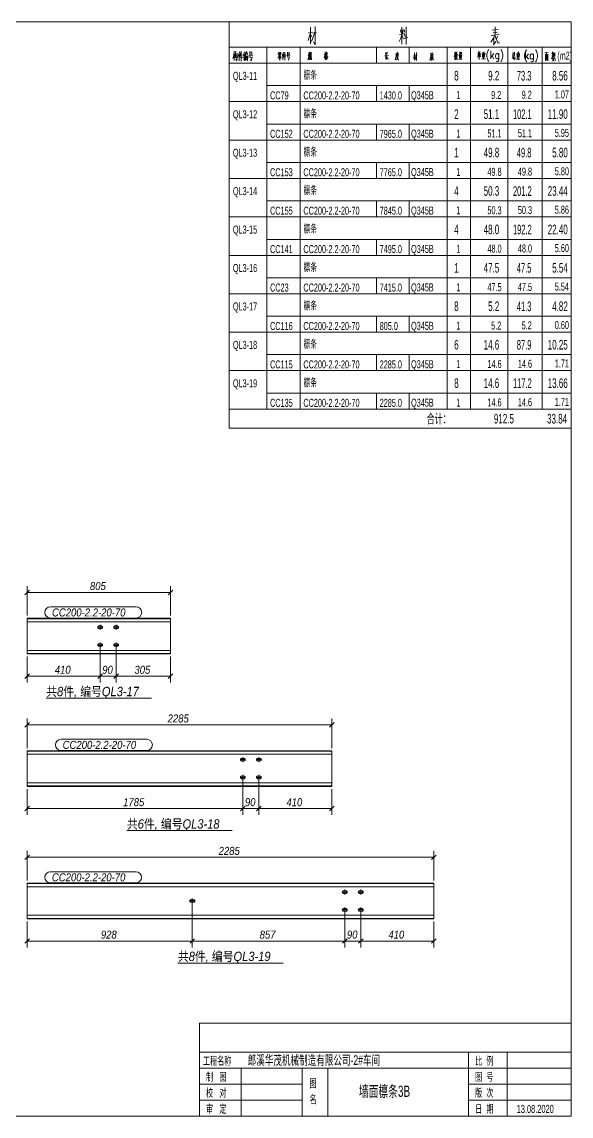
# Model space of a CAD drawing. Extents: x 857 to 4439, y -1249 to 4637.
# Drawn here: x 1837 to 2042.8, y 2701.1 to 3111.1 of the extents above; entities that cross this region are included whole.
import ezdxf

# ---------------------------------------------------------------- set-up
doc = ezdxf.new("R2010")
doc.units = 0
doc.header["$LTSCALE"] = 1000
doc.header["$MEASUREMENT"] = 0
doc.linetypes.add('XKITLINE00', pattern=[0])
doc.linetypes.add('XKITLINE02', pattern=[4, 2, -2])
for name, color, linetype, lineweight in [('Bolt', 7, 'Continuous', 0), ('DrawingSheet', 5, 'Continuous', 0), ('OtherObjectType', 1, 'Continuous', 0), ('Part', 2, 'Continuous', 0), ('PartMark', 3, 'Continuous', 0), ('Z-DIMENSIONS', 1, 'Continuous', 0)]:
    doc.layers.add(name, color=color, linetype=linetype, lineweight=lineweight)
doc.styles.add('Arial Italic', font='ariali.ttf')
doc.styles.add('宋体', font='arial.ttf')

# ---------------------------------------------------------------- blocks, each defined once
blk = doc.blocks.new('墙面檩条3B')
at = {"layer": 'Bolt', "color": 3, "linetype": 'XKITLINE00', "lineweight": 0}
for p, q in [((411.9, 188.61), (411.74, 188.51)), ((412.07, 188.65), (411.9, 188.61)), ((413.01, 188.65), (412.07, 188.65)), ((412.54, 189.12), (412.54, 187.25)), ((413.19, 188.61), (413.01, 188.65)), ((413.34, 188.51), (413.19, 188.61)), ((417.9, 188.61), (417.74, 188.51)), ((418.07, 188.65), (417.9, 188.61)), ((419.01, 188.65), (418.07, 188.65)), ((418.54, 189.12), (418.54, 187.25)), ((419.19, 188.61), (419.01, 188.65)), ((419.34, 188.51), (419.19, 188.61)), ((411.64, 188.36), (411.61, 188.18)), ((411.61, 188.18), (411.61, 188.18)), ((411.61, 188.18), (411.64, 188)), ((413.47, 188.18), (411.61, 188.18)), ((411.74, 188.51), (411.64, 188.36)), ((411.64, 188), (411.74, 187.85)), ((411.74, 187.85), (411.9, 187.75)), ((411.9, 187.75), (412.07, 187.72)), ((412.07, 187.72), (413.01, 187.72)), ((413.01, 187.72), (413.19, 187.75)), ((413.19, 187.75), (413.34, 187.85)), ((413.44, 188.36), (413.34, 188.51)), ((413.34, 187.85), (413.44, 188)), ((413.47, 188.18), (413.44, 188.36)), ((413.44, 188), (413.47, 188.18)), ((413.47, 188.18), (413.47, 188.18)), ((417.64, 188.36), (417.61, 188.18)), ((417.61, 188.18), (417.61, 188.18)), ((417.61, 188.18), (417.64, 188)), ((419.47, 188.18), (417.61, 188.18)), ((417.74, 188.51), (417.64, 188.36)), ((417.64, 188), (417.74, 187.85)), ((417.74, 187.85), (417.9, 187.75)), ((417.9, 187.75), (418.07, 187.72)), ((418.07, 187.72), (419.01, 187.72)), ((419.01, 187.72), (419.19, 187.75)), ((419.19, 187.75), (419.34, 187.85)), ((419.44, 188.36), (419.34, 188.51)), ((419.34, 187.85), (419.44, 188)), ((419.47, 188.18), (419.44, 188.36)), ((419.44, 188), (419.47, 188.18)), ((419.47, 188.18), (419.47, 188.18)), ((411.64, 181.69), (411.61, 181.52)), ((411.61, 181.52), (411.61, 181.52)), ((411.61, 181.52), (411.64, 181.34)), ((413.47, 181.52), (411.61, 181.52)), ((411.74, 181.85), (411.64, 181.69)), ((411.64, 181.34), (411.74, 181.19)), ((411.9, 181.95), (411.74, 181.85)), ((411.74, 181.19), (411.9, 181.08)), ((412.07, 181.98), (411.9, 181.95)), ((411.9, 181.08), (412.07, 181.05)), ((413.01, 181.98), (412.07, 181.98)), ((412.07, 181.05), (413.01, 181.05)), ((412.54, 182.45), (412.54, 180.58)), ((413.19, 181.95), (413.01, 181.98)), ((413.01, 181.05), (413.19, 181.08)), ((413.34, 181.85), (413.19, 181.95)), ((413.19, 181.08), (413.34, 181.19)), ((413.44, 181.69), (413.34, 181.85)), ((413.34, 181.19), (413.44, 181.34)), ((413.47, 181.52), (413.44, 181.69)), ((413.44, 181.34), (413.47, 181.52)), ((413.47, 181.52), (413.47, 181.52)), ((417.64, 181.69), (417.61, 181.52)), ((417.61, 181.52), (417.61, 181.52)), ((417.61, 181.52), (417.64, 181.34)), ((419.47, 181.52), (417.61, 181.52)), ((417.74, 181.85), (417.64, 181.69)), ((417.64, 181.34), (417.74, 181.19)), ((417.9, 181.95), (417.74, 181.85)), ((417.74, 181.19), (417.9, 181.08)), ((418.07, 181.98), (417.9, 181.95)), ((417.9, 181.08), (418.07, 181.05)), ((419.01, 181.98), (418.07, 181.98)), ((418.07, 181.05), (419.01, 181.05)), ((418.54, 182.45), (418.54, 180.58)), ((419.19, 181.95), (419.01, 181.98)), ((419.01, 181.05), (419.19, 181.08)), ((419.34, 181.85), (419.19, 181.95)), ((419.19, 181.08), (419.34, 181.19)), ((419.44, 181.69), (419.34, 181.85)), ((419.34, 181.19), (419.44, 181.34)), ((419.47, 181.52), (419.44, 181.69)), ((419.44, 181.34), (419.47, 181.52)), ((419.47, 181.52), (419.47, 181.52)), ((466, 139.49), (466, 137.63)), ((472, 139.49), (472, 137.63)), ((465.1, 138.74), (465.07, 138.56)), ((465.07, 138.56), (465.07, 138.56)), ((465.07, 138.56), (465.1, 138.38)), ((466.93, 138.56), (465.07, 138.56)), ((465.2, 138.89), (465.1, 138.74)), ((465.1, 138.38), (465.2, 138.23)), ((465.36, 138.99), (465.2, 138.89)), ((465.2, 138.23), (465.36, 138.13)), ((465.53, 139.03), (465.36, 138.99)), ((465.36, 138.13), (465.53, 138.09)), ((466.47, 139.03), (465.53, 139.03)), ((465.53, 138.09), (466.47, 138.09)), ((466.65, 138.99), (466.47, 139.03)), ((466.47, 138.09), (466.65, 138.13)), ((466.8, 138.89), (466.65, 138.99)), ((466.65, 138.13), (466.8, 138.23)), ((466.9, 138.74), (466.8, 138.89)), ((466.8, 138.23), (466.9, 138.38)), ((466.93, 138.56), (466.9, 138.74)), ((466.9, 138.38), (466.93, 138.56)), ((466.93, 138.56), (466.93, 138.56)), ((471.1, 138.74), (471.07, 138.56)), ((471.07, 138.56), (471.07, 138.56)), ((471.07, 138.56), (471.1, 138.38)), ((472.93, 138.56), (471.07, 138.56)), ((471.2, 138.89), (471.1, 138.74)), ((471.1, 138.38), (471.2, 138.23)), ((471.36, 138.99), (471.2, 138.89)), ((471.2, 138.23), (471.36, 138.13)), ((471.53, 139.03), (471.36, 138.99)), ((471.36, 138.13), (471.53, 138.09)), ((472.47, 139.03), (471.53, 139.03)), ((471.53, 138.09), (472.47, 138.09)), ((472.65, 138.99), (472.47, 139.03)), ((472.47, 138.09), (472.65, 138.13)), ((472.8, 138.89), (472.65, 138.99)), ((472.65, 138.13), (472.8, 138.23)), ((472.9, 138.74), (472.8, 138.89)), ((472.8, 138.23), (472.9, 138.38)), ((472.93, 138.56), (472.9, 138.74)), ((472.9, 138.38), (472.93, 138.56)), ((472.93, 138.56), (472.93, 138.56)), ((465.1, 132.07), (465.07, 131.89)), ((465.07, 131.89), (465.07, 131.89)), ((465.07, 131.89), (465.1, 131.72)), ((466.93, 131.89), (465.07, 131.89)), ((465.2, 132.22), (465.1, 132.07)), ((465.1, 131.72), (465.2, 131.56)), ((465.36, 132.33), (465.2, 132.22)), ((465.2, 131.56), (465.36, 131.46)), ((465.53, 132.36), (465.36, 132.33)), ((465.36, 131.46), (465.53, 131.43)), ((466.47, 132.36), (465.53, 132.36)), ((465.53, 131.43), (466.47, 131.43)), ((466, 132.83), (466, 130.96)), ((466.65, 132.33), (466.47, 132.36)), ((466.47, 131.43), (466.65, 131.46)), ((466.8, 132.22), (466.65, 132.33)), ((466.65, 131.46), (466.8, 131.56)), ((466.9, 132.07), (466.8, 132.22)), ((466.8, 131.56), (466.9, 131.72)), ((466.93, 131.89), (466.9, 132.07)), ((466.9, 131.72), (466.93, 131.89)), ((466.93, 131.89), (466.93, 131.89)), ((471.1, 132.07), (471.07, 131.89)), ((471.07, 131.89), (471.07, 131.89)), ((471.07, 131.89), (471.1, 131.72)), ((472.93, 131.89), (471.07, 131.89)), ((471.2, 132.22), (471.1, 132.07)), ((471.1, 131.72), (471.2, 131.56)), ((471.36, 132.33), (471.2, 132.22)), ((471.2, 131.56), (471.36, 131.46)), ((471.53, 132.36), (471.36, 132.33)), ((471.36, 131.46), (471.53, 131.43)), ((472.47, 132.36), (471.53, 132.36)), ((471.53, 131.43), (472.47, 131.43)), ((472, 132.83), (472, 130.96)), ((472.65, 132.33), (472.47, 132.36)), ((472.47, 131.43), (472.65, 131.46)), ((472.8, 132.22), (472.65, 132.33)), ((472.65, 131.46), (472.8, 131.56)), ((472.9, 132.07), (472.8, 132.22)), ((472.8, 131.56), (472.9, 131.72)), ((472.93, 131.89), (472.9, 132.07)), ((472.9, 131.72), (472.93, 131.89)), ((472.93, 131.89), (472.93, 131.89)), ((447.07, 86.54), (447.07, 84.67)), ((503.31, 89.12), (503.27, 88.94)), ((503.27, 88.94), (503.27, 88.94)), ((503.27, 88.94), (503.31, 88.76)), ((505.14, 88.94), (503.27, 88.94)), ((503.41, 89.27), (503.31, 89.12)), ((503.31, 88.76), (503.41, 88.61)), ((503.56, 89.37), (503.41, 89.27)), ((503.41, 88.61), (503.56, 88.51)), ((503.74, 89.41), (503.56, 89.37)), ((503.56, 88.51), (503.74, 88.47)), ((504.67, 89.41), (503.74, 89.41)), ((503.74, 88.47), (504.67, 88.47)), ((504.21, 89.87), (504.21, 88.01)), ((504.85, 89.37), (504.67, 89.41)), ((504.67, 88.47), (504.85, 88.51)), ((505, 89.27), (504.85, 89.37)), ((504.85, 88.51), (505, 88.61)), ((505.11, 89.12), (505, 89.27)), ((505, 88.61), (505.11, 88.76)), ((505.14, 88.94), (505.11, 89.12)), ((505.11, 88.76), (505.14, 88.94)), ((505.14, 88.94), (505.14, 88.94)), ((509.31, 89.12), (509.27, 88.94)), ((509.27, 88.94), (509.27, 88.94)), ((509.27, 88.94), (509.31, 88.76)), ((511.14, 88.94), (509.27, 88.94)), ((509.41, 89.27), (509.31, 89.12)), ((509.31, 88.76), (509.41, 88.61)), ((509.56, 89.37), (509.41, 89.27)), ((509.41, 88.61), (509.56, 88.51)), ((509.74, 89.41), (509.56, 89.37)), ((509.56, 88.51), (509.74, 88.47)), ((510.67, 89.41), (509.74, 89.41)), ((509.74, 88.47), (510.67, 88.47)), ((510.21, 89.87), (510.21, 88.01)), ((510.85, 89.37), (510.67, 89.41)), ((510.67, 88.47), (510.85, 88.51)), ((511, 89.27), (510.85, 89.37)), ((510.85, 88.51), (511, 88.61)), ((511.11, 89.12), (511, 89.27)), ((511, 88.61), (511.11, 88.76)), ((511.14, 88.94), (511.11, 89.12)), ((511.11, 88.76), (511.14, 88.94)), ((511.14, 88.94), (511.14, 88.94)), ((446.18, 85.79), (446.14, 85.61)), ((446.14, 85.61), (446.14, 85.61)), ((446.14, 85.61), (446.18, 85.43)), ((448.01, 85.61), (446.14, 85.61)), ((446.28, 85.94), (446.18, 85.79)), ((446.18, 85.43), (446.28, 85.28)), ((446.43, 86.04), (446.28, 85.94)), ((446.28, 85.28), (446.43, 85.18)), ((446.61, 86.07), (446.43, 86.04)), ((446.43, 85.18), (446.61, 85.14)), ((447.54, 86.07), (446.61, 86.07)), ((446.61, 85.14), (447.54, 85.14)), ((447.72, 86.04), (447.54, 86.07)), ((447.54, 85.14), (447.72, 85.18)), ((447.87, 85.94), (447.72, 86.04)), ((447.72, 85.18), (447.87, 85.28)), ((447.97, 85.79), (447.87, 85.94)), ((447.87, 85.28), (447.97, 85.43)), ((448.01, 85.61), (447.97, 85.79)), ((447.97, 85.43), (448.01, 85.61)), ((448.01, 85.61), (448.01, 85.61)), ((503.31, 82.45), (503.27, 82.27)), ((503.27, 82.27), (503.27, 82.27)), ((503.27, 82.27), (503.31, 82.09)), ((505.14, 82.27), (503.27, 82.27)), ((503.41, 82.6), (503.31, 82.45)), ((503.31, 82.09), (503.41, 81.94)), ((503.56, 82.7), (503.41, 82.6)), ((503.74, 82.74), (503.56, 82.7)), ((504.67, 82.74), (503.74, 82.74)), ((504.21, 83.21), (504.21, 81.34)), ((504.85, 82.7), (504.67, 82.74)), ((505, 82.6), (504.85, 82.7)), ((505.11, 82.45), (505, 82.6)), ((505, 81.94), (505.11, 82.09)), ((505.14, 82.27), (505.11, 82.45)), ((505.11, 82.09), (505.14, 82.27)), ((505.14, 82.27), (505.14, 82.27)), ((509.31, 82.45), (509.27, 82.27)), ((509.27, 82.27), (509.27, 82.27)), ((509.27, 82.27), (509.31, 82.09)), ((511.14, 82.27), (509.27, 82.27)), ((509.41, 82.6), (509.31, 82.45)), ((509.31, 82.09), (509.41, 81.94)), ((509.56, 82.7), (509.41, 82.6)), ((509.74, 82.74), (509.56, 82.7)), ((510.67, 82.74), (509.74, 82.74)), ((510.21, 83.21), (510.21, 81.34)), ((510.85, 82.7), (510.67, 82.74)), ((511, 82.6), (510.85, 82.7)), ((511.11, 82.45), (511, 82.6)), ((511, 81.94), (511.11, 82.09)), ((511.14, 82.27), (511.11, 82.45)), ((511.11, 82.09), (511.14, 82.27)), ((511.14, 82.27), (511.14, 82.27)), ((503.41, 81.94), (503.56, 81.84)), ((503.56, 81.84), (503.74, 81.81)), ((503.74, 81.81), (504.67, 81.81)), ((504.67, 81.81), (504.85, 81.84)), ((504.85, 81.84), (505, 81.94)), ((509.41, 81.94), (509.56, 81.84)), ((509.56, 81.84), (509.74, 81.81)), ((509.74, 81.81), (510.67, 81.81)), ((510.67, 81.81), (510.85, 81.84)), ((510.85, 81.84), (511, 81.94))]:
    blk.add_line(p, q, dxfattribs=at)
at = {"layer": 'DrawingSheet', "color": 5, "linetype": 'XKITLINE00', "lineweight": 0}
for p, q in [((589, 415), (5, 415)), ((589, 5), (589, 415)), ((5, 5), (589, 5))]:
    blk.add_line(p, q, dxfattribs=at)
at = {"layer": 'OtherObjectType', "color": 6, "linetype": 'XKITLINE00', "lineweight": 0}
for p, q in [((460.84, 415), (460.84, 399.52)), ((460.84, 405.52), (589, 405.52)), ((475, 405.52), (475, 399.52)), ((487.48, 405.52), (487.48, 399.52)), ((516.04, 405.52), (516.04, 399.52)), ((528.28, 405.52), (528.28, 399.52)), ((542.56, 405.52), (542.56, 399.52)), ((551.32, 405.52), (551.32, 399.52)), ((565.24, 405.52), (565.24, 399.52)), ((578.2, 405.52), (578.2, 399.52)), ((460.84, 399.52), (460.84, 391.12)), ((589, 399.52), (460.84, 399.52)), ((475, 399.52), (475, 391.12)), ((487.48, 399.52), (487.48, 391.12)), ((542.56, 399.52), (542.56, 391.12)), ((551.32, 399.52), (551.32, 391.12)), ((565.24, 399.52), (565.24, 391.12)), ((578.2, 399.52), (578.2, 391.12)), ((460.84, 391.12), (460.84, 385.12)), ((475, 391.12), (475, 385.12)), ((475, 391.12), (589, 391.12)), ((487.48, 391.12), (487.48, 385.12)), ((516.04, 391.12), (516.04, 385.12)), ((528.28, 391.12), (528.28, 385.12)), ((542.56, 391.12), (542.56, 385.12)), ((551.32, 391.12), (551.32, 385.12)), ((565.24, 391.12), (565.24, 385.12)), ((578.2, 391.12), (578.2, 385.12)), ((460.84, 385.12), (460.84, 376.72)), ((589, 385.12), (460.84, 385.12)), ((475, 385.12), (589, 385.12)), ((475, 385.12), (475, 376.72)), ((487.48, 385.12), (487.48, 376.72)), ((542.56, 385.12), (542.56, 376.72)), ((551.32, 385.12), (551.32, 376.72)), ((565.24, 385.12), (565.24, 376.72)), ((578.2, 385.12), (578.2, 376.72)), ((460.84, 376.72), (460.84, 370.72)), ((475, 376.72), (475, 370.72)), ((475, 376.72), (589, 376.72)), ((487.48, 376.72), (487.48, 370.72)), ((516.04, 376.72), (516.04, 370.72)), ((528.28, 376.72), (528.28, 370.72)), ((542.56, 376.72), (542.56, 370.72)), ((551.32, 376.72), (551.32, 370.72)), ((565.24, 376.72), (565.24, 370.72)), ((578.2, 376.72), (578.2, 370.72)), ((460.84, 370.72), (460.84, 362.32)), ((589, 370.72), (460.84, 370.72)), ((475, 370.72), (589, 370.72)), ((475, 370.72), (475, 362.32)), ((487.48, 370.72), (487.48, 362.32)), ((542.56, 370.72), (542.56, 362.32)), ((551.32, 370.72), (551.32, 362.32)), ((565.24, 370.72), (565.24, 362.32)), ((578.2, 370.72), (578.2, 362.32)), ((460.84, 362.32), (460.84, 356.32)), ((475, 362.32), (475, 356.32)), ((475, 362.32), (589, 362.32)), ((487.48, 362.32), (487.48, 356.32)), ((516.04, 362.32), (516.04, 356.32)), ((528.28, 362.32), (528.28, 356.32)), ((542.56, 362.32), (542.56, 356.32)), ((551.32, 362.32), (551.32, 356.32)), ((565.24, 362.32), (565.24, 356.32)), ((578.2, 362.32), (578.2, 356.32)), ((460.84, 356.32), (460.84, 347.92)), ((589, 356.32), (460.84, 356.32)), ((475, 356.32), (589, 356.32)), ((475, 356.32), (475, 347.92)), ((487.48, 356.32), (487.48, 347.92)), ((542.56, 356.32), (542.56, 347.92)), ((551.32, 356.32), (551.32, 347.92)), ((565.24, 356.32), (565.24, 347.92)), ((578.2, 356.32), (578.2, 347.92)), ((460.84, 347.92), (460.84, 341.92)), ((475, 347.92), (475, 341.92)), ((475, 347.92), (589, 347.92)), ((487.48, 347.92), (487.48, 341.92)), ((516.04, 347.92), (516.04, 341.92)), ((528.28, 347.92), (528.28, 341.92)), ((542.56, 347.92), (542.56, 341.92)), ((551.32, 347.92), (551.32, 341.92)), ((565.24, 347.92), (565.24, 341.92)), ((578.2, 347.92), (578.2, 341.92)), ((460.84, 341.92), (460.84, 333.52)), ((589, 341.92), (460.84, 341.92)), ((475, 341.92), (589, 341.92)), ((475, 341.92), (475, 333.52)), ((487.48, 341.92), (487.48, 333.52)), ((542.56, 341.92), (542.56, 333.52)), ((551.32, 341.92), (551.32, 333.52)), ((565.24, 341.92), (565.24, 333.52)), ((578.2, 341.92), (578.2, 333.52)), ((460.84, 333.52), (460.84, 327.52)), ((475, 333.52), (475, 327.52)), ((475, 333.52), (589, 333.52)), ((487.48, 333.52), (487.48, 327.52)), ((516.04, 333.52), (516.04, 327.52)), ((528.28, 333.52), (528.28, 327.52)), ((542.56, 333.52), (542.56, 327.52)), ((551.32, 333.52), (551.32, 327.52)), ((565.24, 333.52), (565.24, 327.52)), ((578.2, 333.52), (578.2, 327.52)), ((460.84, 327.52), (460.84, 319.12)), ((589, 327.52), (460.84, 327.52)), ((475, 327.52), (589, 327.52)), ((475, 327.52), (475, 319.12)), ((487.48, 327.52), (487.48, 319.12)), ((542.56, 327.52), (542.56, 319.12)), ((551.32, 327.52), (551.32, 319.12)), ((565.24, 327.52), (565.24, 319.12)), ((578.2, 327.52), (578.2, 319.12)), ((460.84, 319.12), (460.84, 313.12)), ((475, 319.12), (475, 313.12)), ((475, 319.12), (589, 319.12)), ((487.48, 319.12), (487.48, 313.12)), ((516.04, 319.12), (516.04, 313.12)), ((528.28, 319.12), (528.28, 313.12)), ((542.56, 319.12), (542.56, 313.12)), ((551.32, 319.12), (551.32, 313.12)), ((565.24, 319.12), (565.24, 313.12)), ((578.2, 319.12), (578.2, 313.12)), ((460.84, 313.12), (460.84, 304.72)), ((589, 313.12), (460.84, 313.12)), ((475, 313.12), (589, 313.12)), ((475, 313.12), (475, 304.72)), ((487.48, 313.12), (487.48, 304.72)), ((542.56, 313.12), (542.56, 304.72)), ((551.32, 313.12), (551.32, 304.72)), ((565.24, 313.12), (565.24, 304.72)), ((578.2, 313.12), (578.2, 304.72)), ((460.84, 304.72), (460.84, 298.72)), ((475, 304.72), (475, 298.72)), ((475, 304.72), (589, 304.72)), ((487.48, 304.72), (487.48, 298.72)), ((516.04, 304.72), (516.04, 298.72)), ((528.28, 304.72), (528.28, 298.72)), ((542.56, 304.72), (542.56, 298.72)), ((551.32, 304.72), (551.32, 298.72)), ((565.24, 304.72), (565.24, 298.72)), ((578.2, 304.72), (578.2, 298.72)), ((460.84, 298.72), (460.84, 290.32)), ((589, 298.72), (460.84, 298.72)), ((475, 298.72), (589, 298.72)), ((475, 298.72), (475, 290.32)), ((487.48, 298.72), (487.48, 290.32)), ((542.56, 298.72), (542.56, 290.32)), ((551.32, 298.72), (551.32, 290.32)), ((565.24, 298.72), (565.24, 290.32)), ((578.2, 298.72), (578.2, 290.32)), ((460.84, 290.32), (460.84, 284.32)), ((475, 290.32), (475, 284.32)), ((475, 290.32), (589, 290.32)), ((487.48, 290.32), (487.48, 284.32)), ((516.04, 290.32), (516.04, 284.32)), ((528.28, 290.32), (528.28, 284.32)), ((542.56, 290.32), (542.56, 284.32)), ((551.32, 290.32), (551.32, 284.32)), ((565.24, 290.32), (565.24, 284.32)), ((578.2, 290.32), (578.2, 284.32)), ((460.84, 284.32), (460.84, 275.92)), ((589, 284.32), (460.84, 284.32)), ((475, 284.32), (589, 284.32)), ((475, 284.32), (475, 275.92)), ((487.48, 284.32), (487.48, 275.92)), ((542.56, 284.32), (542.56, 275.92)), ((551.32, 284.32), (551.32, 275.92)), ((565.24, 284.32), (565.24, 275.92)), ((578.2, 284.32), (578.2, 275.92)), ((460.84, 275.92), (460.84, 269.92)), ((475, 275.92), (475, 269.92)), ((475, 275.92), (589, 275.92)), ((487.48, 275.92), (487.48, 269.92)), ((516.04, 275.92), (516.04, 269.92)), ((528.28, 275.92), (528.28, 269.92)), ((542.56, 275.92), (542.56, 269.92)), ((551.32, 275.92), (551.32, 269.92)), ((565.24, 275.92), (565.24, 269.92)), ((578.2, 275.92), (578.2, 269.92)), ((460.84, 269.92), (460.84, 262.72)), ((460.84, 269.92), (589, 269.92)), ((475, 269.92), (589, 269.92)), ((460.84, 262.72), (589, 262.72))]:
    blk.add_line(p, q, dxfattribs=at)
at = {"layer": 'OtherObjectType', "color": 2, "linetype": 'XKITLINE00', "lineweight": 0}
for p, q in [((490.48, 408.07), (491.35, 410.89)), ((491.96, 411.21), (490.57, 410.89)), ((491.35, 406.74), (491.35, 413.07)), ((491.87, 409.41), (491.35, 410.45)), ((492.14, 410.83), (493.59, 411.12)), ((492.92, 410.98), (492.25, 408.97)), ((493.04, 413.27), (493.04, 406.36)), ((524.73, 410.22), (526.24, 410.51)), ((525.02, 412.02), (525.26, 410.89)), ((525.63, 410.37), (525.14, 408.89)), ((525.63, 413.07), (525.63, 406.65)), ((525.63, 410.08), (526.07, 409.12)), ((526.13, 412.17), (525.81, 410.45)), ((526.48, 412.08), (526.74, 411.21)), ((526.48, 410.69), (526.79, 409.55)), ((527.2, 406.51), (527.2, 413.13)), ((562.04, 410.22), (559.07, 409.84)), ((559.45, 411.88), (561.69, 412.17)), ((559.74, 410.89), (561.37, 411.12)), ((560.53, 413.13), (560.53, 410.08)), ((492.25, 408.97), (491.7, 407.7)), ((493.04, 406.36), (492.43, 407.55)), ((525.14, 408.89), (524.62, 407.7)), ((526.01, 408.6), (527.87, 409.26)), ((559.86, 408.89), (558.9, 407.46)), ((560.47, 409.99), (559.86, 408.89)), ((559.97, 406.42), (560.76, 407.7)), ((560.09, 409.12), (560.09, 406.59)), ((560.47, 409.84), (561.48, 407.09)), ((561.51, 409.64), (560.96, 408.51)), ((561.48, 407.09), (562.15, 407.09)), ((449.8, 39.8), (589, 39.8)), ((449.8, 39.8), (449.8, 5)), ((589, 39.8), (589, 5)), ((449.8, 5), (589, 5))]:
    blk.add_line(p, q, dxfattribs=at)
at = {"layer": 'OtherObjectType', "color": 4, "linetype": 'XKITLINE00', "lineweight": 0}
for p, q in [((462.28, 401.29), (462.76, 402.8)), ((463.09, 402.95), (462.34, 402.8)), ((462.76, 403.98), (462.76, 400.49)), ((462.76, 402.47), (463, 402.16)), ((463.03, 402.08), (463.23, 402.87)), ((463.17, 401.52), (463.44, 402.54)), ((463.23, 402.87), (463.42, 403.98)), ((463.23, 402.91), (463.93, 403.07)), ((463.67, 401.36), (463.48, 401.9)), ((463.93, 403.22), (463.83, 401.44)), ((464.82, 403.9), (464.2, 402.08)), ((464.58, 403.14), (464.58, 400.39)), ((465.03, 402.58), (464.84, 401.87)), ((465.11, 403.41), (465.03, 402.58)), ((465.05, 402.58), (465.82, 402.7)), ((465.42, 403.94), (465.42, 400.28)), ((466.21, 402.39), (466.6, 402.58)), ((466.71, 401.9), (466.21, 401.6)), ((466.6, 403.74), (466.27, 402.43)), ((466.71, 402.87), (466.27, 401.63)), ((466.93, 401.9), (466.81, 401.21)), ((466.98, 403.55), (466.93, 401.9)), ((467.7, 402.7), (466.95, 402.58)), ((466.98, 400.53), (466.95, 402.23)), ((466.98, 403.22), (467.66, 403.34)), ((466.98, 402.04), (467.78, 402.16)), ((467.25, 402.04), (467.25, 400.72)), ((467.27, 403.94), (467.44, 403.48)), ((467.49, 400.72), (467.53, 402.12)), ((467.7, 403.41), (467.64, 402.7)), ((467.82, 402.23), (467.76, 400.36)), ((468.2, 402.27), (469.75, 402.43)), ((468.65, 403.9), (468.65, 402.62)), ((468.65, 403.59), (469.36, 403.72)), ((469.42, 402.87), (468.65, 402.8)), ((468.76, 402.31), (468.65, 401.63)), ((469.44, 401.87), (469.09, 400.24)), ((469.42, 403.82), (469.36, 402.87)), ((479.51, 401.9), (479.08, 401.35)), ((479.31, 403.35), (479.22, 402.73)), ((479.29, 403.16), (480.36, 403.31)), ((479.39, 402.85), (479.66, 402.92)), ((479.39, 402.56), (479.66, 402.61)), ((479.41, 403.48), (480.2, 403.62)), ((479.83, 402.5), (479.51, 401.9)), ((479.7, 401.99), (479.85, 401.7)), ((479.8, 403.52), (479.8, 402.59)), ((479.8, 402.38), (480.4, 401.57)), ((479.93, 402.92), (480.2, 402.98)), ((479.93, 402.61), (480.2, 402.69)), ((480.38, 403.41), (480.28, 402.92)), ((481.21, 403.64), (480.71, 402.13)), ((481.02, 403.02), (481.02, 400.74)), ((481.26, 402.2), (481.13, 401.6)), ((481.19, 401.76), (482.16, 401.9)), ((481.34, 402.89), (481.26, 402.2)), ((481.42, 402.56), (482.06, 402.65)), ((481.71, 403.68), (481.71, 400.64)), ((482.41, 402.28), (483.69, 402.42)), ((483.42, 401.86), (482.74, 401.72)), ((482.78, 403.64), (482.78, 402.59)), ((482.78, 403.39), (483.4, 403.45)), ((483.42, 402.79), (482.78, 402.73)), ((482.87, 402.32), (482.78, 401.76)), ((483.45, 401.96), (483.15, 400.6)), ((483.42, 403.58), (483.38, 402.79)), ((491.02, 402.43), (490.4, 402.31)), ((490.46, 402.89), (490.98, 402.99)), ((490.75, 402.29), (490.59, 401.4)), ((490.71, 402.08), (490.96, 401.52)), ((490.81, 403.57), (490.75, 402.29)), ((491.23, 401.9), (490.98, 401.21)), ((491.11, 403.72), (491.11, 401.96)), ((491.6, 403.55), (491.11, 403.49)), ((491.37, 403.1), (491.23, 401.9)), ((491.39, 402.14), (491.39, 401.07)), ((491.56, 401.96), (491.6, 403.69)), ((496.79, 402.74), (496.44, 401.54)), ((496.5, 402.74), (497, 402.87)), ((496.79, 403.82), (496.79, 400.88)), ((496.79, 403.72), (496.79, 400.84)), ((496.79, 402.54), (496.96, 402.14)), ((497.27, 402.33), (496.9, 401.73)), ((497.31, 403.82), (497.06, 402.7)), ((497.19, 403.22), (497.66, 403.34)), ((497.21, 401.94), (497.21, 400.84)), ((497.21, 401.81), (497.64, 401.87)), ((497.23, 402.97), (497.74, 401.94)), ((497.41, 402.66), (497.27, 402.33)), ((497.7, 403.4), (497.41, 402.66)), ((497.64, 401.96), (497.62, 401.15)), ((497.74, 401.94), (497.93, 401.94)), ((519.16, 402.27), (520.53, 402.46)), ((519.61, 403.66), (519.61, 401.01)), ((519.95, 403.1), (519.61, 402.64)), ((519.8, 402.33), (520.26, 401.11)), ((520.19, 403.58), (519.95, 403.1)), ((523.42, 402.31), (523.26, 401.3)), ((523.46, 403.33), (523.42, 402.31)), ((523.46, 403.06), (524.44, 403.24)), ((523.48, 402.54), (524.44, 402.66)), ((523.65, 401.84), (524.15, 401.94)), ((523.73, 403.06), (523.73, 402.08)), ((523.73, 402.17), (524.13, 402.23)), ((523.81, 403.8), (523.92, 403.26)), ((524.06, 401.57), (524.17, 402.04)), ((524.08, 402.23), (524.1, 403.1)), ((529.96, 401.23), (530.37, 402.49)), ((530.64, 402.63), (530.02, 402.49)), ((530.37, 400.63), (530.37, 403.46)), ((530.58, 401.84), (530.37, 402.3)), ((530.7, 402.45), (531.35, 402.59)), ((531.04, 402.41), (530.75, 401.52)), ((531.1, 403.56), (531.1, 400.48)), ((536.39, 402.26), (536.31, 401.47)), ((536.41, 403.46), (536.39, 402.26)), ((537.26, 403.42), (536.41, 403.13)), ((536.46, 402.59), (537.45, 402.82)), ((536.62, 402.36), (536.62, 401.27)), ((537.2, 402.26), (536.62, 402.13)), ((536.93, 401.87), (536.85, 401.27)), ((536.89, 402.2), (536.91, 403.19)), ((537.24, 402.44), (537.2, 401.23)), ((545.61, 402.89), (545.2, 402)), ((545.28, 402.85), (545.99, 402.99)), ((545.28, 401.79), (545.78, 401.96)), ((545.37, 403.51), (545.49, 403.05)), ((545.59, 402.2), (545.43, 401.5)), ((545.61, 403.78), (545.61, 402.25)), ((545.61, 402.81), (545.9, 402.39)), ((545.82, 402.16), (545.72, 401.58)), ((545.86, 403.61), (545.76, 402.95)), ((546.03, 402.76), (545.9, 402.14)), ((545.95, 402.39), (546.36, 400.98)), ((546.11, 403.16), (546.03, 402.76)), ((546.03, 402.76), (546.52, 402.85)), ((546.23, 401.96), (546.09, 401.36)), ((546.17, 403.78), (546.11, 403.16)), ((546.3, 402.81), (546.23, 401.96)), ((546.85, 402.56), (548.22, 402.66)), ((547.23, 402.43), (547.23, 401.54)), ((547.23, 402.25), (547.95, 402.33)), ((547.25, 403.74), (547.25, 402.8)), ((547.25, 403.55), (547.95, 403.61)), ((547.25, 403.22), (547.85, 403.28)), ((547.95, 402.99), (547.25, 402.93)), ((547.33, 401.96), (547.81, 402)), ((547.58, 402.29), (547.58, 400.98)), ((547.97, 403.69), (547.93, 402.99)), ((547.97, 402.43), (547.93, 401.69)), ((553.84, 401.82), (555.23, 401.98)), ((554.19, 403.28), (554.19, 402.11)), ((554.94, 403.22), (554.19, 403.1)), ((554.19, 402.21), (554.98, 402.31)), ((554.27, 403.88), (554.44, 403.31)), ((554.29, 402.71), (554.85, 402.77)), ((554.58, 400.95), (554.58, 403.14)), ((554.85, 403.89), (554.63, 403.22)), ((554.96, 403.28), (554.9, 402.31)), ((555.49, 403), (556.88, 403.22)), ((556.2, 403.57), (555.76, 403.37)), ((555.78, 402.85), (555.83, 401.73)), ((555.81, 402.71), (556.61, 402.81)), ((556.67, 402.02), (555.83, 401.92)), ((555.87, 402.31), (556.47, 402.38)), ((556.49, 403.84), (556.2, 403.57)), ((556.2, 403.57), (556.2, 401.09)), ((556.65, 402.98), (556.57, 402.06)), ((557.54, 403.41), (557.42, 402.69)), ((557.42, 402.69), (557.42, 402.13)), ((557.42, 402.13), (557.54, 401.42)), ((557.75, 403.97), (557.54, 403.41)), ((557.96, 404.42), (557.75, 403.97)), ((558.18, 404.69), (557.96, 404.42)), ((558.93, 404.13), (558.93, 401.13)), ((560, 403.12), (558.93, 401.69)), ((559.36, 402.27), (560.09, 401.13)), ((560.75, 402.69), (560.63, 402.27)), ((560.63, 402.27), (560.63, 401.98)), ((560.63, 401.98), (560.75, 401.55)), ((560.96, 402.98), (560.75, 402.69)), ((561.18, 403.12), (560.96, 402.98)), ((561.49, 403.12), (561.18, 403.12)), ((561.7, 402.98), (561.49, 403.12)), ((561.91, 402.69), (561.7, 402.98)), ((561.91, 403.12), (561.91, 400.84)), ((562.67, 404.69), (562.88, 404.42)), ((562.88, 404.42), (563.09, 403.97)), ((563.09, 403.97), (563.31, 403.41)), ((563.31, 403.41), (563.42, 402.69)), ((563.42, 402.13), (563.31, 401.42)), ((563.42, 402.69), (563.42, 402.13)), ((567.16, 401.8), (567.04, 401.32)), ((567.16, 403.66), (567.35, 403.19)), ((567.16, 401.9), (567.41, 401.34)), ((567.18, 403.06), (567.18, 402.09)), ((567.18, 402.92), (567.84, 403.02)), ((567.8, 402.4), (567.18, 402.3)), ((567.43, 402.03), (567.66, 401.66)), ((567.78, 403.68), (567.62, 403.02)), ((567.84, 403.1), (567.78, 402.4)), ((567.91, 401.9), (568.13, 401.43)), ((568.46, 402.88), (569.83, 403.1)), ((569.17, 403.45), (568.73, 403.25)), ((568.75, 402.73), (568.81, 401.61)), ((568.77, 402.59), (569.56, 402.69)), ((569.64, 401.9), (568.81, 401.8)), ((568.84, 402.19), (569.44, 402.26)), ((569.46, 403.72), (569.17, 403.45)), ((569.17, 403.45), (569.17, 400.97)), ((569.62, 402.86), (569.54, 401.94)), ((571.69, 403.29), (571.59, 402.57)), ((571.59, 402.57), (571.59, 402.01)), ((571.59, 402.01), (571.69, 401.3)), ((571.9, 403.85), (571.69, 403.29)), ((571.88, 404.01), (571.88, 401.01)), ((572.97, 403), (571.88, 401.57)), ((572.13, 404.3), (571.9, 403.85)), ((572.35, 404.57), (572.13, 404.3)), ((572.31, 402.15), (573.06, 401.01)), ((573.7, 402.57), (573.61, 402.15)), ((573.61, 402.15), (573.61, 401.86)), ((573.61, 401.86), (573.7, 401.43)), ((573.92, 402.86), (573.7, 402.57)), ((574.13, 403), (573.92, 402.86)), ((574.46, 403), (574.13, 403)), ((574.67, 402.86), (574.46, 403)), ((574.88, 402.57), (574.67, 402.86)), ((574.88, 403), (574.88, 400.72)), ((575.64, 404.57), (575.85, 404.3)), ((575.85, 404.3), (576.06, 403.85)), ((576.06, 403.85), (576.28, 403.29)), ((576.28, 403.29), (576.37, 402.57)), ((576.37, 402.01), (576.28, 401.3)), ((576.37, 402.57), (576.37, 402.01)), ((580.45, 403.66), (579.16, 403.46)), ((579.34, 402.92), (579.36, 400.36)), ((580.28, 402.74), (579.34, 402.58)), ((579.63, 402.62), (579.63, 400.74)), ((579.88, 402.16), (579.63, 402.08)), ((579.7, 402.66), (579.81, 403.58)), ((579.97, 402.66), (579.95, 400.78)), ((580.22, 400.4), (580.31, 402.96)), ((581.93, 401.82), (581.7, 401.12)), ((581.76, 402.54), (582.35, 402.7)), ((582.3, 403.84), (581.83, 403.12)), ((582.1, 402.54), (581.93, 401.82)), ((582.1, 403.42), (582.1, 400.28)), ((582.1, 402.32), (582.33, 401.86)), ((582.47, 403.46), (582.47, 401.86)), ((582.47, 403.16), (582.92, 403.3)), ((582.92, 402.12), (582.47, 402)), ((582.94, 403.38), (582.89, 402.12)), ((463.56, 401.63), (463.09, 401.48)), ((463.71, 400.36), (463.42, 400.99)), ((463.83, 401.44), (463.71, 400.36)), ((464.78, 401.63), (465.94, 401.79)), ((466.21, 400.92), (466.71, 401.44)), ((466.81, 401.21), (466.54, 400.45)), ((467.16, 401.4), (467.64, 401.48)), ((467.76, 400.36), (467.64, 400.69)), ((469.42, 401.75), (468.59, 401.6)), ((469.09, 400.24), (468.82, 400.88)), ((479.58, 401.47), (480.05, 401.57)), ((479.6, 401.16), (480.01, 400.7)), ((480.11, 401.63), (479.78, 400.97)), ((480.4, 401.57), (480.49, 401.57)), ((483.15, 400.6), (482.93, 401.12)), ((490.59, 401.4), (490.36, 400.8)), ((490.98, 401.21), (490.67, 400.84)), ((491.39, 401.07), (491.46, 400.94)), ((491.46, 400.94), (491.75, 400.94)), ((491.75, 400.94), (491.73, 401.63)), ((497.21, 401.07), (497.66, 401.15)), ((519.95, 401.51), (519.53, 400.91)), ((520.26, 401.11), (520.53, 401.15)), ((523.26, 401.3), (523.07, 400.78)), ((523.28, 400.72), (523.9, 401.28)), ((523.65, 401.67), (524.35, 400.72)), ((523.9, 401.28), (524.06, 401.57)), ((524.35, 400.72), (524.5, 400.72)), ((530.75, 401.52), (530.5, 400.96)), ((531.1, 400.48), (530.83, 401)), ((536.31, 401.47), (536.12, 400.67)), ((536.72, 400.87), (536.44, 400.58)), ((536.85, 401.27), (536.72, 400.87)), ((536.97, 401.27), (537.41, 400.62)), ((545.57, 401.17), (545.34, 400.9)), ((545.43, 401.5), (545.86, 401.17)), ((545.72, 401.58), (545.57, 401.17)), ((546.09, 401.36), (545.78, 400.84)), ((546.36, 400.98), (546.57, 400.98)), ((546.92, 400.9), (548.12, 400.99)), ((547.16, 401.3), (547.95, 401.36)), ((547.95, 401.69), (547.23, 401.63)), ((556.88, 401.13), (555.52, 400.99)), ((556.57, 401.55), (555.81, 401.46)), ((557.54, 401.42), (557.75, 400.84)), ((557.75, 400.84), (557.96, 400.41)), ((557.96, 400.41), (558.18, 400.12)), ((560.75, 401.55), (560.96, 401.26)), ((560.96, 401.26), (561.18, 401.13)), ((561.18, 400.12), (560.96, 400.27)), ((561.18, 401.13), (561.49, 401.13)), ((561.49, 400.12), (561.18, 400.12)), ((561.49, 401.13), (561.7, 401.26)), ((561.7, 400.27), (561.49, 400.12)), ((561.7, 401.26), (561.91, 401.55)), ((561.82, 400.41), (561.7, 400.27)), ((561.91, 400.84), (561.82, 400.41)), ((562.88, 400.41), (562.67, 400.12)), ((563.09, 400.84), (562.88, 400.41)), ((563.31, 401.42), (563.09, 400.84)), ((567.41, 401.34), (567.62, 401.06)), ((567.62, 401.06), (567.95, 400.91)), ((567.95, 400.91), (567.86, 401.51)), ((569.83, 401.01), (568.5, 400.87)), ((569.54, 401.43), (568.77, 401.34)), ((571.69, 401.3), (571.9, 400.72)), ((571.9, 400.72), (572.13, 400.29)), ((572.13, 400.29), (572.35, 400)), ((573.7, 401.43), (573.92, 401.14)), ((573.92, 401.14), (574.13, 401.01)), ((574.13, 400), (573.92, 400.15)), ((574.13, 401.01), (574.46, 401.01)), ((574.46, 400), (574.13, 400)), ((574.46, 401.01), (574.67, 401.14)), ((574.67, 400.15), (574.46, 400)), ((574.67, 401.14), (574.88, 401.43)), ((574.79, 400.29), (574.67, 400.15)), ((574.88, 400.72), (574.79, 400.29)), ((575.85, 400.29), (575.64, 400)), ((576.06, 400.72), (575.85, 400.29)), ((576.28, 401.3), (576.06, 400.72)), ((579.36, 400.66), (580.22, 400.82)), ((579.63, 401.48), (579.88, 401.58)), ((582.58, 401.58), (582.25, 400.24)), ((582.85, 401.62), (583.05, 400.36))]:
    blk.add_line(p, q, dxfattribs=at)
at = {"layer": 'OtherObjectType', "color": 1, "linetype": 'XKITLINE00', "lineweight": 0}
for p, q in [((392.33, 161.6), (431.75, 161.6)), ((422.56, 111.98), (461.98, 111.98)), ((441.66, 62.36), (481.08, 62.36))]:
    blk.add_line(p, q, dxfattribs=at)
at = {"layer": 'OtherObjectType', "color": 3, "linetype": 'XKITLINE00', "lineweight": 0}
for p, q in [((449.8, 29), (589, 29)), ((550.6, 29), (550.6, 5)), ((565, 29), (565, 5)), ((449.8, 23), (589, 23)), ((465.4, 23), (465.4, 5)), ((488.2, 23), (488.2, 5)), ((497.8, 23), (497.8, 5)), ((449.8, 17), (488.2, 17)), ((550.6, 17), (589, 17)), ((449.8, 11), (488.2, 11)), ((550.6, 11), (589, 11))]:
    blk.add_line(p, q, dxfattribs=at)
at = {"layer": 'Part', "color": 2, "linetype": 'XKITLINE00', "lineweight": 0}
for p, q in [((385.21, 178.18), (385.21, 191.52)), ((438.87, 191.52), (385.21, 191.52)), ((438.87, 190.18), (385.21, 190.18)), ((438.87, 178.18), (438.87, 191.52)), ((438.87, 179.52), (385.21, 179.52)), ((438.87, 178.18), (385.21, 178.18)), ((385.21, 128.56), (385.21, 141.89)), ((425.21, 141.89), (385.21, 141.89)), ((425.21, 140.56), (385.21, 140.56)), ((499.33, 141.89), (425.31, 141.89)), ((499.33, 140.56), (425.31, 140.56)), ((499.33, 128.56), (499.33, 141.89)), ((425.21, 129.89), (385.21, 129.89)), ((425.21, 128.56), (385.21, 128.56)), ((499.33, 129.89), (425.31, 129.89)), ((499.33, 128.56), (425.31, 128.56)), ((385.21, 78.94), (385.21, 92.27)), ((537.54, 92.27), (385.21, 92.27)), ((537.54, 90.94), (385.21, 90.94)), ((537.54, 78.94), (537.54, 92.27)), ((537.54, 80.27), (385.21, 80.27)), ((537.54, 78.94), (385.21, 78.94))]:
    blk.add_line(p, q, dxfattribs=at)
at = {"layer": 'Part', "color": 7, "linetype": 'XKITLINE02', "lineweight": 0}
for p, q in [((438.87, 191.37), (385.21, 191.37)), ((438.87, 178.33), (385.21, 178.33)), ((425.21, 141.75), (385.21, 141.75)), ((499.33, 141.75), (425.31, 141.75)), ((425.21, 128.71), (385.21, 128.71)), ((499.33, 128.71), (425.31, 128.71)), ((537.54, 92.13), (385.21, 92.13)), ((537.54, 79.09), (385.21, 79.09))]:
    blk.add_line(p, q, dxfattribs=at)
at = {"layer": 'PartMark', "color": 1, "linetype": 'XKITLINE00', "lineweight": 0}
for p, q in [((393.9, 195.82), (426.01, 195.82)), ((393.9, 191.62), (426.01, 191.62)), ((397.89, 146.19), (429.99, 146.19)), ((397.89, 141.99), (429.99, 141.99)), ((393.86, 96.57), (425.97, 96.57)), ((393.86, 92.37), (425.97, 92.37))]:
    blk.add_line(p, q, dxfattribs=at)
for centre, start, end in [((393.9, 193.72), 90, 270), ((426.01, 193.72), 270, 90), ((397.89, 144.09), 90, 270), ((429.99, 144.09), 270, 90), ((393.86, 94.47), 90, 270), ((425.97, 94.47), 270, 90)]:
    blk.add_arc(centre, 2.1, start, end, dxfattribs=at)
at = {"layer": 'Z-DIMENSIONS', "color": 4, "linetype": 'XKITLINE00', "lineweight": 0}
for p, q in [((386.06, 202.07), (384.36, 200.37)), ((385.21, 192.52), (385.21, 203.62)), ((385.21, 201.22), (438.87, 201.22)), ((439.72, 202.07), (438.03, 200.37)), ((438.87, 192.52), (438.87, 203.62)), ((412.54, 180.52), (412.54, 167.45)), ((412.54, 180.52), (412.54, 167.45)), ((418.54, 180.52), (418.54, 167.45)), ((418.54, 180.52), (418.54, 167.45)), ((385.21, 177.18), (385.21, 167.45)), ((438.87, 177.18), (438.87, 167.45)), ((386.06, 170.7), (384.36, 169)), ((385.21, 169.85), (412.54, 169.85)), ((413.39, 170.7), (411.69, 169)), ((413.39, 170.7), (411.69, 169)), ((412.54, 169.85), (418.54, 169.85)), ((419.39, 170.7), (417.69, 169)), ((419.39, 170.7), (417.69, 169)), ((418.54, 169.85), (438.87, 169.85)), ((439.72, 170.7), (438.03, 169)), ((386.06, 152.45), (384.36, 150.75)), ((385.21, 142.89), (385.21, 154)), ((500.18, 152.45), (498.49, 150.75)), ((499.33, 142.89), (499.33, 154)), ((385.21, 151.6), (499.33, 151.6)), ((385.21, 127.56), (385.21, 117.83)), ((466, 130.89), (466, 117.83)), ((466, 130.89), (466, 117.83)), ((472, 130.89), (472, 117.83)), ((472, 130.89), (472, 117.83)), ((499.33, 127.56), (499.33, 117.83)), ((386.06, 121.08), (384.36, 119.38)), ((385.21, 120.23), (466, 120.23)), ((466.85, 121.08), (465.15, 119.38)), ((466.85, 121.08), (465.15, 119.38)), ((466, 120.23), (472, 120.23)), ((472.85, 121.08), (471.15, 119.38)), ((472.85, 121.08), (471.15, 119.38)), ((472, 120.23), (499.33, 120.23)), ((500.18, 121.08), (498.49, 119.38)), ((386.06, 102.83), (384.36, 101.13)), ((385.21, 93.27), (385.21, 104.38)), ((538.39, 102.83), (536.69, 101.13)), ((537.54, 93.27), (537.54, 104.38)), ((385.21, 101.98), (537.54, 101.98)), ((447.07, 84.61), (447.07, 68.21)), ((447.07, 84.61), (447.07, 68.21)), ((385.21, 77.94), (385.21, 68.21)), ((504.21, 81.27), (504.21, 68.21)), ((504.21, 81.27), (504.21, 68.21)), ((510.21, 81.27), (510.21, 68.21)), ((510.21, 81.27), (510.21, 68.21)), ((537.54, 77.94), (537.54, 68.21)), ((386.06, 71.45), (384.36, 69.76)), ((385.21, 70.61), (447.07, 70.61)), ((447.92, 71.45), (446.23, 69.76)), ((447.92, 71.45), (446.23, 69.76)), ((447.07, 70.61), (504.21, 70.61)), ((505.06, 71.45), (503.36, 69.76)), ((505.06, 71.45), (503.36, 69.76)), ((504.21, 70.61), (510.21, 70.61)), ((511.06, 71.45), (509.36, 69.76)), ((511.06, 71.45), (509.36, 69.76)), ((510.21, 70.61), (537.54, 70.61)), ((538.39, 71.45), (536.69, 69.76))]:
    blk.add_line(p, q, dxfattribs=at)
at = {"layer": 'Z-DIMENSIONS', "color": 3}
for p in [(385.21, 201.22), (438.87, 201.22), (385.21, 169.85), (412.54, 169.85), (412.54, 169.85), (418.54, 169.85), (418.54, 169.85), (438.87, 169.85), (385.21, 151.6), (499.33, 151.6), (385.21, 120.23), (466, 120.23), (466, 120.23), (472, 120.23), (472, 120.23), (499.33, 120.23), (385.21, 101.98), (537.54, 101.98), (385.21, 70.61), (447.07, 70.61), (447.07, 70.61), (504.21, 70.61), (504.21, 70.61), (510.21, 70.61), (510.21, 70.61), (537.54, 70.61)]:
    blk.add_point(p, dxfattribs=at)
at = {"layer": 'OtherObjectType', "color": 4, "style": '宋体'}
for s, height, width, p in [('(m2)', 3, 0.51, (583.84, 400.84)), ('8', 3.6, 0.595, (545.2, 393.04)), ('9.2', 3.6, 0.595, (557.92, 393.04)), ('8.56', 3.6, 0.595, (581.92, 393.04)), ('2', 3.6, 0.595, (545.2, 378.64)), ('51.1', 3.6, 0.595, (556.24, 378.64)), ('11.90', 3.6, 0.595, (580.24, 378.64)), ('1', 3.6, 0.595, (545.2, 364.24)), ('49.8', 3.6, 0.595, (556.24, 364.24)), ('5.80', 3.6, 0.595, (581.92, 364.24)), ('4', 3.6, 0.595, (545.2, 349.84)), ('50.3', 3.6, 0.595, (556.24, 349.84)), ('23.44', 3.6, 0.595, (580.24, 349.84)), ('4', 3.6, 0.595, (545.2, 335.44)), ('48.0', 3.6, 0.595, (556.24, 335.44)), ('22.40', 3.6, 0.595, (580.24, 335.44)), ('1', 3.6, 0.595, (545.2, 321.04)), ('47.5', 3.6, 0.595, (556.24, 321.04)), ('5.54', 3.6, 0.595, (581.92, 321.04)), ('8', 3.6, 0.595, (545.2, 306.64)), ('5.2', 3.6, 0.595, (557.92, 306.64)), ('4.82', 3.6, 0.595, (581.92, 306.64)), ('6', 3.6, 0.595, (545.2, 292.24)), ('14.6', 3.6, 0.595, (556.24, 292.24)), ('10.25', 3.6, 0.595, (580.24, 292.24)), ('8', 3.6, 0.595, (545.2, 277.84)), ('14.6', 3.6, 0.595, (556.24, 277.84)), ('13.66', 3.6, 0.595, (580.24, 277.84)), ('工程名称', 3, 0.6375, (451, 24.2)), ('比  例', 3, 0.6375, (553, 24.2)), ('制   图', 3, 0.6375, (452.2, 18.2)), ('图  号', 3, 0.6375, (553, 18.2)), ('图', 3, 0.6375, (490.96, 15.8)), ('校   对', 3, 0.6375, (452.2, 12.2)), ('名', 3, 0.6375, (490.96, 9.8)), ('版  次', 3, 0.6375, (553, 12.2)), ('审   定', 3, 0.6375, (452.2, 6.2)), ('日  期', 3, 0.6375, (553, 6.2))]:
    blk.add_text(s, height=height, dxfattribs=dict(at, width=width)).set_placement(p)
at = {"layer": 'OtherObjectType', "color": 7, "style": '宋体'}
for s, height, width, p in [('QL3-11', 3, 0.595, (462.28, 393.28)), ('檩条', 3, 0.595, (488.8, 393.64)), ('CC79', 3, 0.595, (476.2, 385.96)), ('CC200-2.2-20-70', 3, 0.595, (488.68, 385.96)), ('1430.0', 3, 0.595, (517.27, 385.95)), ('Q345B', 3, 0.595, (529.03, 386.02)), ('1', 3, 0.595, (545.98, 386.08)), ('9.2', 3, 0.595, (559.04, 386.12)), ('9.2', 3, 0.595, (570.45, 386.2)), ('1.07', 3, 0.595, (582.88, 386.32)), ('QL3-12', 3, 0.595, (462.28, 378.88)), ('檩条', 3, 0.595, (488.8, 379.24)), ('CC152', 3, 0.595, (476.2, 371.56)), ('CC200-2.2-20-70', 3, 0.595, (488.68, 371.56)), ('7965.0', 3, 0.595, (517.27, 371.55)), ('Q345B', 3, 0.595, (529.03, 371.62)), ('1', 3, 0.595, (545.98, 371.68)), ('51.1', 3, 0.595, (557.64, 371.72)), ('51.1', 3, 0.595, (569.05, 371.8)), ('5.95', 3, 0.595, (582.88, 371.92)), ('QL3-13', 3, 0.595, (462.28, 364.48)), ('檩条', 3, 0.595, (488.8, 364.84)), ('CC153', 3, 0.595, (476.2, 357.16)), ('CC200-2.2-20-70', 3, 0.595, (488.68, 357.16)), ('7765.0', 3, 0.595, (517.27, 357.15)), ('Q345B', 3, 0.595, (529.03, 357.22)), ('1', 3, 0.595, (545.98, 357.28)), ('49.8', 3, 0.595, (557.64, 357.32)), ('49.8', 3, 0.595, (569.05, 357.4)), ('5.80', 3, 0.595, (582.88, 357.52)), ('QL3-14', 3, 0.595, (462.28, 350.08)), ('檩条', 3, 0.595, (488.8, 350.44)), ('CC155', 3, 0.595, (476.2, 342.76)), ('CC200-2.2-20-70', 3, 0.595, (488.68, 342.76)), ('7845.0', 3, 0.595, (517.27, 342.75)), ('Q345B', 3, 0.595, (529.03, 342.82)), ('1', 3, 0.595, (545.98, 342.88)), ('50.3', 3, 0.595, (557.64, 342.92)), ('50.3', 3, 0.595, (569.05, 343)), ('5.86', 3, 0.595, (582.88, 343.12)), ('QL3-15', 3, 0.595, (462.28, 335.68)), ('檩条', 3, 0.595, (488.8, 336.04)), ('CC141', 3, 0.595, (476.2, 328.36)), ('CC200-2.2-20-70', 3, 0.595, (488.68, 328.36)), ('7495.0', 3, 0.595, (517.27, 328.35)), ('Q345B', 3, 0.595, (529.03, 328.42)), ('1', 3, 0.595, (545.98, 328.48)), ('48.0', 3, 0.595, (557.64, 328.52)), ('48.0', 3, 0.595, (569.05, 328.6)), ('5.60', 3, 0.595, (582.88, 328.72)), ('QL3-16', 3, 0.595, (462.28, 321.28)), ('檩条', 3, 0.595, (488.8, 321.64)), ('CC23', 3, 0.595, (476.2, 313.96)), ('CC200-2.2-20-70', 3, 0.595, (488.68, 313.96)), ('7415.0', 3, 0.595, (517.27, 313.95)), ('Q345B', 3, 0.595, (529.03, 314.02)), ('1', 3, 0.595, (545.98, 314.08)), ('47.5', 3, 0.595, (557.64, 314.12)), ('47.5', 3, 0.595, (569.05, 314.2)), ('5.54', 3, 0.595, (582.88, 314.32)), ('QL3-17', 3, 0.595, (462.28, 306.88)), ('檩条', 3, 0.595, (488.8, 307.24)), ('CC116', 3, 0.595, (476.2, 299.56)), ('CC200-2.2-20-70', 3, 0.595, (488.68, 299.56)), ('805.0', 3, 0.595, (517.27, 299.55)), ('Q345B', 3, 0.595, (529.03, 299.62)), ('1', 3, 0.595, (545.98, 299.68)), ('5.2', 3, 0.595, (559.04, 299.72)), ('5.2', 3, 0.595, (570.45, 299.8)), ('0.60', 3, 0.595, (582.88, 299.92)), ('QL3-18', 3, 0.595, (462.28, 292.48)), ('檩条', 3, 0.595, (488.8, 292.84)), ('CC115', 3, 0.595, (476.2, 285.16)), ('CC200-2.2-20-70', 3, 0.595, (488.68, 285.16)), ('2285.0', 3, 0.595, (517.27, 285.15)), ('Q345B', 3, 0.595, (529.03, 285.22)), ('1', 3, 0.595, (545.98, 285.28)), ('14.6', 3, 0.595, (557.64, 285.32)), ('14.6', 3, 0.595, (569.05, 285.4)), ('1.71', 3, 0.595, (582.88, 285.52)), ('QL3-19', 3, 0.595, (462.28, 278.08)), ('檩条', 3, 0.595, (488.8, 278.44)), ('CC135', 3, 0.595, (476.2, 270.76)), ('CC200-2.2-20-70', 3, 0.595, (488.68, 270.76)), ('2285.0', 3, 0.595, (517.27, 270.75)), ('Q345B', 3, 0.595, (529.03, 270.82)), ('1', 3, 0.595, (545.98, 270.88)), ('14.6', 3, 0.595, (557.64, 270.92)), ('14.6', 3, 0.595, (569.05, 271)), ('1.71', 3, 0.595, (582.88, 271.12)), ('合计：', 3.6, 0.595, (534.88, 264.52)), ('郎溪华茂机械制造有限公司-2#车间', 3.6, 0.6375, (467.8, 24.2)), ('墙面檩条3B', 4.2, 0.6375, (509.5, 12.2)), ('13.08.2020', 3, 0.6375, (568.6, 6.2))]:
    blk.add_text(s, height=height, dxfattribs=dict(at, width=width)).set_placement(p)
at = {"layer": 'OtherObjectType', "color": 6, "style": '宋体'}
for s, width, p in [('73.3', 0.51, (568.66, 393.01)), ('102.1', 0.51, (567.22, 378.61)), ('49.8', 0.51, (568.66, 364.21)), ('201.2', 0.51, (567.22, 349.81)), ('192.2', 0.51, (567.22, 335.41)), ('47.5', 0.51, (568.66, 321.01)), ('41.3', 0.51, (568.66, 306.61)), ('87.9', 0.51, (568.66, 292.21)), ('117.2', 0.51, (567.22, 277.81)), ('912.5', 0.595, (560.08, 264.52)), ('33.84', 0.595, (580, 264.52))]:
    blk.add_text(s, height=3.6, dxfattribs=dict(at, width=width)).set_placement(p)
at = {"layer": 'OtherObjectType', "color": 1, "style": 'Arial Italic', "width": 0.85}
for s, p in [('共8件, 编号QL3-17', (392.33, 162.35)), ('共6件, 编号QL3-18', (422.56, 112.73)), ('共8件, 编号QL3-19', (441.66, 63.11))]:
    blk.add_text(s, height=3.5, dxfattribs=at).set_placement(p)
at = {"layer": 'PartMark', "color": 7, "style": 'Arial Italic', "width": 0.85}
for p in [(394.5, 192.22), (398.49, 142.59), (394.46, 92.97)]:
    blk.add_text('CC200-2.2-20-70', height=3, dxfattribs=at).set_placement(p)
at = {"layer": 'Z-DIMENSIONS', "color": 3, "style": 'Arial Italic', "width": 0.85}
for s, p in [('805', (408.7, 202.12)), ('410', (395.54, 170.75)), ('90', (413.32, 170.75)), ('305', (425.37, 170.75)), ('2285', (437.82, 152.5)), ('1785', (421.15, 121.13)), ('90', (466.78, 121.13)), ('410', (482.33, 121.13)), ('2285', (456.92, 102.88)), ('928', (412.8, 71.51)), ('857', (472.3, 71.51)), ('90', (504.98, 71.51)), ('410', (520.54, 71.51))]:
    blk.add_text(s, height=3, dxfattribs=at).set_placement(p)

msp = doc.modelspace()

# ---------------------------------------------------------------- block references
msp.add_blockref('墙面檩条3B', (1453.82, 2696.13))

doc.saveas('drawing.dxf')
